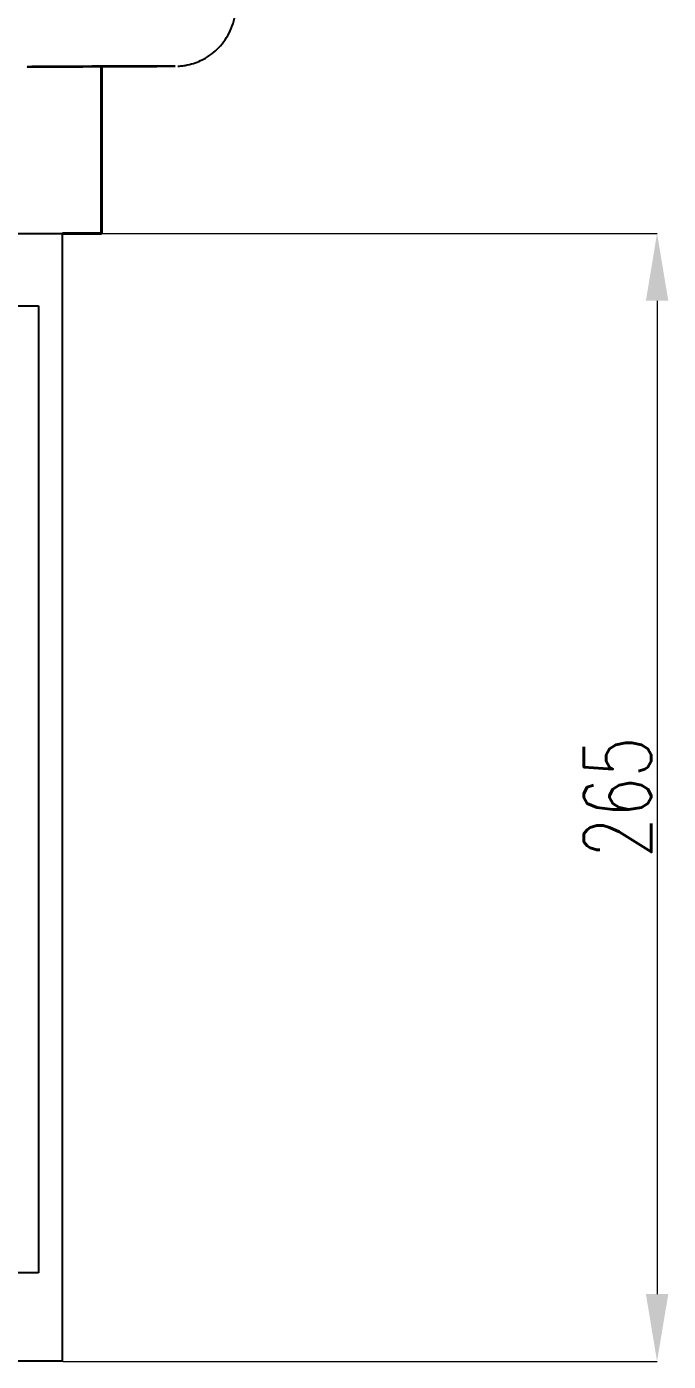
# Model space of a CAD drawing. Header units: millimetres. Extents: x 2312 to 3992, y 755 to 1943.
# Drawn here: x 3501.7 to 3597, y 1356.3 to 1554.6 of the extents above; entities that cross this region are included whole.
import ezdxf

# ---------------------------------------------------------------- set-up
doc = ezdxf.new("R2010")
doc.units = ezdxf.units.MM
doc.layers.add('标注', color=3, linetype='Continuous', lineweight=13)
doc.layers.add('粗实线', color=7, linetype='Continuous', lineweight=40)
doc.styles.add('SLDTEXTSTYLE1', font='txt.shx', dxfattribs={"width": 0.7, "bigfont": 'gbcbig.shx'})
doc.dimstyles.new('SLDDIMSTYLE12$0', dxfattribs={"dimtxt": 12, "dimasz": 10, "dimexe": 0, "dimexo": 0.0625, "dimgap": 0.875, "dimtad": 1, "dimdec": 1, "dimlfac": 1.8, "dimrnd": 1e-09, "dimzin": 12, "dimdsep": 46, "dimtxsty": 'SLDTEXTSTYLE1', "dimcen": 0.09, "dimdle": 8.16, "dimclrd": 3, "dimclre": 3, "dimadec": 0, "dimazin": 3, "dimtfac": 1, "dimtdec": 1, "dimtofl": 0, "dimtmove": 0, "dimatfit": 3, "dimfxl": 0, "dimfrac": 2, "dimtolj": 1, "dimlwd": 5, "dimlwe": 5, "dimarcsym": 0})

# ---------------------------------------------------------------- blocks, each defined once
blk = doc.blocks.new('*D38')
at = {"layer": 'Defpoints', "color": 0, "transparency": 16777216}
for p in [(3507.06, 1523.88), (3507.06, 1356.3), (3595.36, 1356.3)]:
    blk.add_point(p, dxfattribs=at)
at = {"layer": '标注', "color": 3, "lineweight": 5, "transparency": 16777216}
blk.add_line((3507.13, 1523.88), (3595.36, 1523.88), dxfattribs=at)
at = {"layer": '标注', "color": 3, "linetype": 'Continuous', "lineweight": 5, "transparency": 16777216}
for p, q in [((3595.36, 1513.88), (3595.36, 1366.3)), ((3507.13, 1356.3), (3595.36, 1356.3))]:
    blk.add_line(p, q, dxfattribs=at)
at = {"layer": '标注', "color": 3, "transparency": 16777216}
for points in [[(3593.7, 1513.88), (3597.03, 1513.88), (3595.36, 1523.88)], [(3593.7, 1366.3), (3597.03, 1366.3), (3595.36, 1356.3)]]:
    blk.add_solid(points, dxfattribs=at)
at = {"layer": '标注', "color": 0, "transparency": 16777216, "insert": (3589.49, 1440.09), "char_height": 10, "attachment_point": 5, "rotation": 90, "style": 'SLDTEXTSTYLE1'}
blk.add_mtext('\\A1;265', dxfattribs=at)

msp = doc.modelspace()

# ---------------------------------------------------------------- linework, layer by layer
at = {"color": 7, "linetype": 'Continuous', "lineweight": 25}
for p, q in [((3495.497, 1523.884), (3507.064, 1523.884)), ((3507.064, 1356.304), (3507.064, 1523.884)), ((3407.085, 1513.111), (3503.503, 1513.111)), ((3503.503, 1513.111), (3503.503, 1369.471)), ((3503.503, 1369.471), (3407.085, 1369.471)), ((3507.064, 1356.304), (3403.524, 1356.304))]:
    msp.add_line(p, q, dxfattribs=at)
at = {"color": 7, "linetype": 'Continuous', "lineweight": 25, "flags": 128}
for points in [[(3501.821, 1548.652), (3501.827, 1548.651), (3501.863, 1548.65)], [(3512.816, 1548.706), (3510.882, 1548.699), (3509.019, 1548.692), (3507.292, 1548.685), (3505.765, 1548.678), (3504.493, 1548.671), (3503.522, 1548.665), (3502.887, 1548.66), (3502.61, 1548.655), (3502.703, 1548.652), (3503.161, 1548.65), (3503.968, 1548.649), (3505.094, 1548.649), (3506.5, 1548.651), (3508.134, 1548.655), (3509.937, 1548.659), (3511.845, 1548.664), (3513.787, 1548.67), (3515.694, 1548.677), (3517.498, 1548.684), (3519.132, 1548.691), (3520.538, 1548.698), (3521.664, 1548.705), (3522.471, 1548.71), (3522.929, 1548.715), (3523.021, 1548.719), (3522.745, 1548.722), (3522.11, 1548.724), (3521.139, 1548.724), (3519.867, 1548.722), (3518.34, 1548.72), (3516.613, 1548.716), (3514.749, 1548.711), (3512.816, 1548.706)], [(3523.798, 1548.72), (3523.805, 1548.72), (3523.808, 1548.722)]]:
    msp.add_lwpolyline(points, dxfattribs=at)
at = {"color": 7, "linetype": 'Continuous', "lineweight": 25}
for centre, radius, start, end in [((3514.44, 115.446), 1433.262, 90.06494, 90.504461), ((3504.76, 4085.958), 2537.31, 269.934581, 270.4299), ((3520.423, -27.449), 1576.175, 89.876964, 90.276533)]:
    msp.add_arc(centre, radius, start, end, dxfattribs=at)
msp.add_open_spline([(3524.207, 1548.731), (3524.235, 1548.732), (3524.339, 1548.736), (3524.719, 1548.764), (3525.472, 1548.862), (3526.478, 1549.104), (3527.724, 1549.589), (3528.92, 1550.277), (3530.071, 1551.225), (3531.043, 1552.326), (3531.852, 1553.623), (3532.432, 1555.079), (3532.761, 1556.478), (3532.751, 1557.379), (3532.747, 1557.75)], degree=3, knots=[0, 0, 0, 0, 0.0095108, 0.0351934, 0.0836586, 0.1769071, 0.2579936, 0.3736917, 0.4746864, 0.5803554, 0.6911624, 0.8047093, 0.9196972, 1, 1, 1, 1], dxfattribs=at)
at = {"layer": '粗实线', "linetype": 'ByBlock'}
for p, q in [((3512.83, 1548.661), (3512.83, 1523.884)), ((3512.83, 1523.884), (3507.064, 1523.884))]:
    msp.add_line(p, q, dxfattribs=at)

# ---------------------------------------------------------------- dimensions: what is measured, and where the dimension line sits
at = {"layer": '标注'}
dim = msp.add_linear_dim(base=(3595.362, 1356.304), p1=(3507.064, 1523.884), p2=(3507.064, 1356.304), angle=90, text='265', dimstyle='SLDDIMSTYLE12$0', override={"dimtxt": 10, "dimtdec": 3, "dimtzin": 0}, dxfattribs=at)
dim.commit()
dim.dimension.update_dxf_attribs({"geometry": '*D38', "text_midpoint": (3589.487, 1440.094)})

doc.saveas('drawing.dxf')
